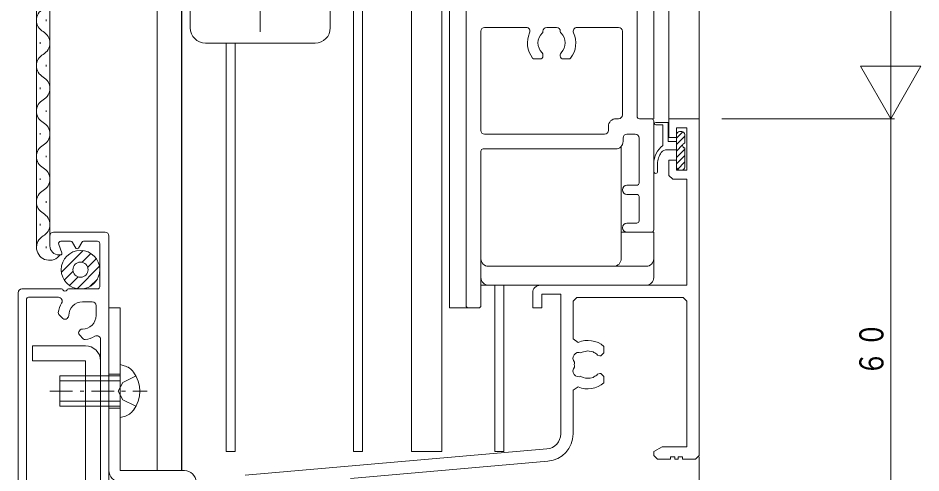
# Model space of a CAD drawing. Units: millimetres on the paper. Extents: x -397 to 397, y -282 to 282.
# Drawn here: x -332.5 to -213.2, y -202.5 to -142.4 of the extents above; entities that cross this region are included whole.
import ezdxf

# ---------------------------------------------------------------- set-up
doc = ezdxf.new("R2010")
doc.units = ezdxf.units.MM
doc.linetypes.add('USER2', pattern=[3.5, 2.5, -1])
doc.linetypes.add('USER3', pattern=[5.5, 3, -1, 0.5, -1])
for name, color, linetype, lineweight in [('0-3_YKK_11', 7, 'Continuous', 18), ('0-4_YKK_12', 2, 'Continuous', 18), ('0-6_YKK_13', 4, 'Continuous', 18), ('0-7_YKK_D', 6, 'Continuous', 18)]:
    doc.layers.add(name, color=color, linetype=linetype, lineweight=lineweight)
doc.styles.add('ＭＳ ゴシック', font='')
doc.styles.get('ＭＳ ゴシック').set_extended_font_data('MS Gothic')

msp = doc.modelspace()

# ---------------------------------------------------------------- linework, layer by layer
at = {"layer": '0-3_YKK_11'}
for p, q in [((-273.307, -126), (-273.307, -180.4)), ((-250.707, -155.4), (-250.707, -127.2)), ((-271.357, -157.25), (-271.357, -144.15)), ((-270.857, -143.65), (-265.366, -143.65)), ((-263.157, -144.181), (-263.157, -144.15)), ((-262.657, -143.65), (-261.357, -143.65)), ((-260.857, -144.15), (-260.857, -144.181)), ((-258.647, -143.65), (-253.157, -143.65)), ((-252.657, -144.15), (-252.657, -155.2)), ((-264.28, -147.8), (-263.557, -147.8)), ((-263.157, -147.4), (-263.157, -147.261)), ((-260.857, -147.261), (-260.857, -147.4)), ((-260.457, -147.8), (-259.733, -147.8)), ((-253.157, -155.7), (-253.507, -155.7)), ((-248.807, -155.7), (-250.407, -155.7)), ((-248.507, -170.4), (-248.507, -156)), ((-246.507, -155.7), (-246.507, -158.2)), ((-242.507, -155.7), (-246.507, -155.7)), ((-242.507, -200.2), (-242.507, -155.7)), ((-254.507, -156.7), (-254.507, -157.25)), ((-245.507, -156.9), (-244.137, -156.9)), ((-245.507, -158.2), (-245.507, -156.9)), ((-244.137, -156.9), (-244.137, -162.5)), ((-255.007, -157.75), (-270.857, -157.75)), ((-252.557, -158.25), (-252.557, -158.7)), ((-250.957, -157.75), (-252.057, -157.75)), ((-250.457, -158.25), (-250.457, -161.75)), ((-246.507, -158.2), (-245.507, -158.2)), ((-271.057, -159.7), (-253.557, -159.7)), ((-271.357, -161.75), (-271.357, -160)), ((-271.357, -180.4), (-271.357, -161.75)), ((-250.457, -161.75), (-250.457, -164.2)), ((-246.507, -161.2), (-246.507, -163.2)), ((-245.507, -161.2), (-246.507, -161.2)), ((-245.507, -162.5), (-245.507, -161.2)), ((-246.507, -163.2), (-246.007, -163.7)), ((-244.137, -162.5), (-245.507, -162.5)), ((-252.057, -164.5), (-250.757, -164.5)), ((-246.007, -163.7), (-244.137, -163.7)), ((-244.137, -163.7), (-244.137, -177.7)), ((-250.757, -165.7), (-252.057, -165.7)), ((-250.457, -166), (-250.457, -169.2)), ((-252.057, -169.5), (-250.757, -169.5)), ((-328.308, -172.5), (-328.308, -171.2)), ((-327.808, -170.7), (-321.008, -170.7)), ((-320.508, -171.2), (-320.508, -213.9)), ((-248.807, -170.7), (-252.057, -170.7)), ((-327.131, -172.303), (-326.72, -173.432)), ((-325.574, -171.9), (-326.849, -171.9)), ((-324.881, -172.8), (-325.314, -172.05)), ((-324.102, -172.05), (-324.535, -172.8)), ((-322.008, -171.9), (-323.842, -171.9)), ((-321.708, -177.9), (-321.708, -172.2)), ((-326.908, -173.7), (-327.108, -173.7)), ((-244.137, -177.7), (-263.507, -177.7)), ((-332.508, -213.7), (-332.508, -178.7)), ((-332.008, -178.2), (-326.766, -178.2)), ((-325.85, -178.2), (-322.008, -178.2)), ((-264.507, -178.7), (-264.507, -180.7)), ((-263.307, -178.9), (-260.807, -178.9)), ((-263.307, -180.7), (-263.307, -178.9)), ((-260.807, -178.9), (-260.807, -197.344)), ((-331.408, -179.6), (-331.408, -212.8)), ((-327.183, -179.3), (-331.108, -179.3)), ((-322.708, -179.9), (-324.008, -179.9)), ((-259.177, -179.83), (-258.677, -179.33)), ((-259.177, -184.805), (-259.177, -179.83)), ((-258.677, -179.33), (-244.637, -179.33)), ((-244.637, -179.33), (-244.137, -179.83)), ((-244.137, -179.83), (-244.137, -199.07)), ((-322.208, -181.7), (-322.208, -180.4)), ((-273.007, -180.7), (-271.657, -180.7)), ((-264.507, -180.7), (-263.307, -180.7)), ((-326.589, -182.089), (-327.101, -181.577)), ((-325.925, -181.991), (-326.023, -182.089)), ((-324.397, -183.716), (-324.298, -183.617)), ((-323.885, -184.793), (-324.397, -184.281)), ((-321.608, -212.8), (-321.608, -184.875)), ((-258.478, -185.263), (-259.177, -184.805)), ((-255.107, -186.65), (-255.107, -185.785)), ((-257.403, -186.411), (-257.288, -186.358)), ((-257.288, -186.358), (-256.5, -186.497)), ((-256.5, -186.497), (-256.41, -186.586)), ((-255.929, -186.932), (-255.645, -187.05)), ((-255.645, -187.05), (-255.507, -187.05)), ((-255.507, -187.05), (-255.107, -186.65)), ((-255.645, -189.35), (-255.929, -189.468)), ((-255.507, -189.35), (-255.645, -189.35)), ((-255.107, -189.75), (-255.507, -189.35)), ((-256.5, -189.903), (-256.894, -189.973)), ((-256.41, -189.814), (-256.5, -189.903)), ((-255.107, -190.615), (-255.107, -189.75)), ((-259.177, -191.595), (-258.478, -191.137)), ((-259.177, -197.344), (-259.177, -191.595)), ((-247.415, -199.07), (-248.507, -199.7)), ((-244.137, -199.07), (-247.415, -199.07)), ((-262.632, -199.337), (-302.506, -202.825)), ((-248.507, -199.7), (-248.507, -200.2)), ((-248.507, -200.2), (-248.007, -200.7)), ((-246.307, -200.4), (-245.707, -200.4)), ((-246.307, -200.7), (-246.307, -200.4)), ((-245.707, -200.4), (-245.707, -200.7)), ((-245.307, -200.4), (-244.707, -200.4)), ((-245.307, -200.7), (-245.307, -200.4)), ((-244.707, -200.4), (-244.707, -200.7)), ((-243.007, -200.7), (-242.507, -200.2)), ((-288.58, -203.243), (-262.49, -200.96)), ((-248.007, -200.7), (-246.307, -200.7)), ((-245.707, -200.7), (-245.307, -200.7)), ((-244.707, -200.7), (-243.007, -200.7))]:
    msp.add_line(p, q, dxfattribs=at)
for centre, radius, start, end in [((-270.857, -144.15), 0.5, 90, 180), ((-265.366, -144.15), 0.5, 335.23365, 90), ((-263.457, -144.181), 0.3, 313.66782, 0), ((-262.657, -144.15), 0.5, 90, 180), ((-261.357, -144.15), 0.5, 0, 90), ((-260.557, -144.181), 0.3, 180, 226.33218), ((-258.647, -144.15), 0.5, 90, 204.76635), ((-253.157, -144.15), 0.5, 0, 90), ((-262.007, -145.7), 3.2, 155.23365, 218.36651), ((-262.007, -145.7), 1.8, 133.66782, 225.20717), ((-262.007, -145.7), 1.8, 314.79283, 46.33218), ((-262.007, -145.7), 3.2, 321.63349, 24.76635), ((-264.28, -147.5), 0.3, 218.36651, 270), ((-263.557, -147.4), 0.4, 270, 0), ((-263.557, -147.261), 0.4, 0, 45.20717), ((-260.457, -147.261), 0.4, 134.79283, 180), ((-260.457, -147.4), 0.4, 180, 270), ((-259.733, -147.5), 0.3, 270, 321.63349), ((-253.507, -156.7), 1, 90, 180), ((-253.157, -155.2), 0.5, 270, 0), ((-250.407, -155.4), 0.3, 180, 270), ((-248.807, -156), 0.3, 0, 90), ((-270.857, -157.25), 0.5, 180, 270), ((-255.007, -157.25), 0.5, 270, 0), ((-252.057, -158.25), 0.5, 90, 180), ((-250.957, -158.25), 0.5, 0, 90), ((-271.057, -160), 0.3, 90, 180), ((-253.557, -158.7), 1, 270, 0), ((-252.057, -165.1), 0.6, 90, 270), ((-250.757, -164.2), 0.3, 270, 0), ((-250.757, -166), 0.3, 0, 90), ((-250.757, -169.2), 0.3, 270, 0), ((-252.057, -170.1), 0.6, 90, 270), ((-248.807, -170.4), 0.3, 270, 0), ((-327.808, -171.2), 0.5, 90, 180), ((-321.008, -171.2), 0.5, 0, 90), ((-327.108, -172.5), 1.2, 180, 270), ((-326.849, -172.2), 0.3, 90, 200.00004), ((-325.574, -172.2), 0.3, 29.9997, 90), ((-324.708, -172.7), 0.2, 210.0013, 329.99812), ((-323.842, -172.2), 0.3, 90, 150.00137), ((-322.008, -172.2), 0.3, 0, 90), ((-326.908, -173.5), 0.2, 270, 19.99991), ((-263.507, -178.7), 1, 90, 180), ((-332.008, -178.7), 0.5, 90, 180), ((-326.766, -178.4), 0.2, 23.57857, 90), ((-326.308, -178.2), 0.3, 203.57932, 336.41951), ((-325.85, -178.4), 0.2, 90, 156.42143), ((-322.008, -177.9), 0.3, 270, 0), ((-331.108, -179.6), 0.3, 90, 180), ((-324.008, -181.7), 3.2, 149.10667, 173.36107), ((-327.183, -179.8), 0.5, 329.07672, 90), ((-324.008, -181.7), 1.8, 90, 180.22439), ((-322.708, -180.4), 0.5, 0, 90), ((-326.889, -181.365), 0.3, 173.29748, 225), ((-273.007, -180.4), 0.3, 180, 270), ((-271.657, -180.4), 0.3, 270, 0), ((-326.306, -181.806), 0.4, 225, 314.99845), ((-326.208, -181.709), 0.4, 315.00155, 0.22294), ((-324.008, -181.7), 1.8, 269.80477, 0.00049), ((-324.114, -183.998), 0.4, 135.00155, 225), ((-324.015, -183.9), 0.4, 89.80547, 135), ((-323.673, -184.581), 0.3, 224.99794, 276.69962), ((-324.008, -181.7), 3.2, 276.63866, 300.8931), ((-322.108, -184.875), 0.5, 0, 120.92478), ((-257.207, -188.2), 3.2, 48.9855, 113.40933), ((-258.435, -187.34), 0.75, 65.95278, 224.04722), ((-257.207, -188.2), 1.8, 96.2602, 120.85315), ((-257.207, -188.2), 1.8, 44.79283, 63.7398), ((-257.207, -188.2), 1.8, 169.14685, 190.85315), ((-258.435, -189.06), 0.75, 135.95278, 294.04722), ((-257.207, -188.2), 1.8, 296.2602, 315.20717), ((-257.207, -188.2), 3.2, 246.59067, 311.0145), ((-257.207, -188.2), 1.8, 239.14685, 279.99994), ((-262.807, -197.344), 2, 275, 0), ((-262.807, -197.344), 3.63, 275, 0)]:
    msp.add_arc(centre, radius, start, end, dxfattribs=at)
at = {"layer": '0-4_YKK_12'}
for p, q in [((-314.108, -202.2), (-314.108, -73.954)), ((-310.906, -202.2), (-310.906, -73.954)), ((-310.856, -202.2), (-310.856, -73.954)), ((-288.206, -199.7), (-288.206, -73.954)), ((-287.006, -199.7), (-287.006, -73.954)), ((-330.068, -74.439), (-330.068, -172.714)), ((-328.308, -74.439), (-328.308, -171.196)), ((-280.506, -199.7), (-280.506, -74.782)), ((-276.506, -199.7), (-276.506, -74.782)), ((-275.506, -180.7), (-275.506, -74.782)), ((-248.506, -130.7), (-248.506, -155.7)), ((-246.506, -155.7), (-246.506, -130.7)), ((-242.506, -156), (-242.506, -130.7)), ((-328.808, -142.796), (-328.808, -142.596)), ((-329.568, -145.796), (-329.568, -145.596)), ((-305.006, -199.7), (-305.006, -145.7)), ((-303.806, -199.7), (-303.806, -145.7)), ((-328.808, -148.796), (-328.808, -148.596)), ((-329.568, -151.796), (-329.568, -151.596)), ((-328.808, -154.796), (-328.808, -154.596)), ((-246.506, -155.7), (-242.506, -155.7)), ((-329.568, -157.796), (-329.568, -157.596)), ((-328.808, -160.796), (-328.808, -160.596)), ((-329.568, -163.796), (-329.568, -163.596)), ((-328.808, -166.796), (-328.808, -166.596)), ((-329.568, -169.796), (-329.568, -169.596)), ((-328.808, -172.796), (-328.808, -172.596)), ((-269.506, -199.7), (-269.506, -177.7)), ((-268.306, -199.7), (-268.306, -177.7)), ((-275.506, -180.7), (-271.657, -180.7)), ((-305.006, -199.7), (-303.806, -199.7)), ((-288.206, -199.7), (-287.006, -199.7)), ((-280.506, -199.7), (-276.506, -199.7)), ((-269.506, -199.7), (-268.306, -199.7)), ((-242.506, -200.4), (-242.506, -215.7))]:
    msp.add_line(p, q, dxfattribs=at)
for centre, start, end in [((-328.35, -142.696), 119.19937, 240.80063), ((-330.026, -145.696), 299.19064, 60.80936), ((-328.35, -148.696), 119.19937, 240.80063), ((-330.026, -151.696), 299.19064, 60.80936), ((-328.35, -154.696), 119.19937, 240.80063), ((-330.026, -157.696), 299.19064, 60.80936), ((-328.35, -160.696), 119.19937, 240.80063), ((-330.026, -163.696), 299.19064, 60.80936), ((-328.35, -166.696), 119.19937, 240.80063), ((-330.026, -169.696), 299.19064, 60.80936), ((-328.35, -172.696), 119.19937, 324.87191)]:
    msp.add_arc(centre, 1.718, start, end, dxfattribs=at)
at = {"layer": '0-6_YKK_13'}
for p, q in [((-309.756, -112.7), (-309.756, -143.7)), ((-291.256, -143.7), (-291.256, -112.7)), ((-307.756, -145.7), (-293.256, -145.7)), ((-248.257, -156.2), (-246.607, -156.2)), ((-246.607, -156.2), (-246.607, -158.7)), ((-247.307, -156.5), (-248.257, -156.5)), ((-247.307, -156.5), (-247.307, -159.246)), ((-245.507, -158.275), (-244.66, -157.428)), ((-245.107, -157.4), (-244.807, -157.4)), ((-245.507, -157.8), (-245.507, -158.7)), ((-245.507, -159.123), (-244.407, -158.023)), ((-244.407, -158.95), (-244.407, -157.8)), ((-252.807, -174.2), (-252.807, -159.361)), ((-245.507, -159.8), (-246.749, -159.8)), ((-246.607, -158.7), (-245.507, -158.7)), ((-245.507, -158.7), (-245.507, -162.1)), ((-245.507, -159.972), (-244.692, -159.157)), ((-245.507, -160.82), (-244.407, -159.72)), ((-244.5, -158.965), (-244.407, -158.872)), ((-244.407, -162.1), (-244.407, -159.55)), ((-245.507, -161.669), (-244.407, -160.569)), ((-248.507, -162.686), (-248.507, -161.646)), ((-248.007, -162.686), (-248.007, -161.646)), ((-245.381, -162.391), (-244.407, -161.417)), ((-245.107, -162.5), (-244.807, -162.5)), ((-248.507, -170.7), (-252.807, -170.7)), ((-248.507, -176.7), (-248.507, -170.7)), ((-323.922, -173.124), (-326.785, -175.987)), ((-322.886, -173.502), (-324.056, -174.672)), ((-321.749, -175.193), (-324.715, -178.16)), ((-322.163, -174.195), (-323.307, -175.338)), ((-270.357, -175.2), (-249.507, -175.2)), ((-325.237, -175.853), (-326.407, -177.023)), ((-324.57, -176.601), (-325.713, -177.744)), ((-322.025, -176.884), (-323.025, -177.884)), ((-271.357, -177.7), (-249.507, -177.7)), ((-320.508, -180.7), (-319.008, -180.7)), ((-319.008, -202.2), (-319.008, -180.7)), ((-320.508, -182.2), (-320.508, -202.2)), ((-330.608, -185.704), (-330.608, -187.704)), ((-323.608, -185.704), (-330.608, -185.704)), ((-330.608, -187.704), (-323.608, -187.704)), ((-323.608, -187.704), (-323.608, -210.704)), ((-321.608, -210.704), (-321.608, -187.504)), ((-319.008, -188.2), (-318.493, -188.338)), ((-319.008, -189.7), (-319.008, -188.2)), ((-327.008, -193.7), (-327.008, -189.7)), ((-327.008, -189.7), (-319.008, -189.7)), ((-327.008, -190.357), (-319.008, -190.357)), ((-319.008, -189.7), (-319.008, -193.7)), ((-327.008, -193.043), (-319.008, -193.043)), ((-319.008, -193.7), (-327.008, -193.7)), ((-319.008, -193.7), (-319.008, -195.2)), ((-319.008, -195.2), (-318.493, -195.062)), ((-310.506, -202.2), (-319.008, -202.2))]:
    msp.add_line(p, q, dxfattribs=at)
at = {"layer": '0-6_YKK_13', "linetype": 'USER3'}
for p, q in [((-300.506, -144.2), (-300.506, -132.2)), ((-328.323, -191.7), (-315.441, -191.7))]:
    msp.add_line(p, q, dxfattribs=at)
at = {"layer": '0-6_YKK_13', "linetype": 'USER2'}
for p, q in [((-320.508, -189.45), (-319.008, -189.45)), ((-318.657, -190.55), (-319.269, -191.7)), ((-316.915, -189.7), (-318.657, -190.55)), ((-318.657, -192.85), (-319.269, -191.7)), ((-317.014, -193.652), (-318.657, -192.85)), ((-320.508, -193.95), (-319.008, -193.95))]:
    msp.add_line(p, q, dxfattribs=at)
at = {"layer": '0-6_YKK_13'}
for radius in [2.55, 1]:
    msp.add_circle((-324.258, -175.651), radius, dxfattribs=at)
for centre, radius, start, end in [((-307.756, -143.7), 2, 180, 270), ((-293.256, -143.7), 2, 270, 0), ((-248.257, -156.35), 0.15, 90, 270), ((-245.107, -157.8), 0.4, 90, 180), ((-244.807, -157.8), 0.4, 0, 90), ((-245.507, -161.646), 3, 126.8699, 180), ((-246.749, -160.8), 1, 90, 139.81334), ((-244.407, -159.25), 0.3, 90, 270), ((-245.507, -161.646), 2.5, 143.36666, 180), ((-245.107, -162.1), 0.4, 180, 270), ((-244.807, -162.1), 0.4, 270, 0), ((-248.257, -162.686), 0.25, 180, 0), ((-270.357, -174.2), 1, 180, 270), ((-253.807, -174.2), 1, 270, 0), ((-249.507, -174.2), 1, 270, 0), ((-270.357, -176.7), 1, 180, 270), ((-249.507, -176.7), 1, 270, 0), ((-323.608, -187.704), 2, 0, 90), ((-319.088, -190.56), 2.3, 36.88409, 75), ((-320.608, -191.7), 4.2, 323.11591, 36.88409), ((-319.088, -192.84), 2.3, 285, 323.11591), ((-320.608, -191.7), 4.2, 323.11591, 328.84159), ((-319.008, -202.2), 1.5, 180, 270), ((-310.506, -203.7), 1.5, 0, 90)]:
    msp.add_arc(centre, radius, start, end, dxfattribs=at)
at = {"layer": '0-7_YKK_D'}
for p, q in [((-217.207, 197.3), (-217.207, -155.7)), ((-217.207, -155.7), (-221.207, -148.772)), ((-213.207, -148.772), (-221.207, -148.772)), ((-217.207, -155.7), (-213.207, -148.772)), ((-239.507, -155.7), (-216.707, -155.7)), ((-235.207, -155.7), (-216.707, -155.7)), ((-217.207, -155.7), (-217.207, -215.7))]:
    msp.add_line(p, q, dxfattribs=at)

# ---------------------------------------------------------------- texts
at = {"layer": '0-7_YKK_D', "color": 7, "insert": (-218.107, -189.682), "char_height": 3.189, "attachment_point": 7, "rotation": 90, "style": 'ＭＳ ゴシック'}
msp.add_mtext('\\T1.17;\\W0.75;６０', dxfattribs=at)

doc.saveas('drawing.dxf')
